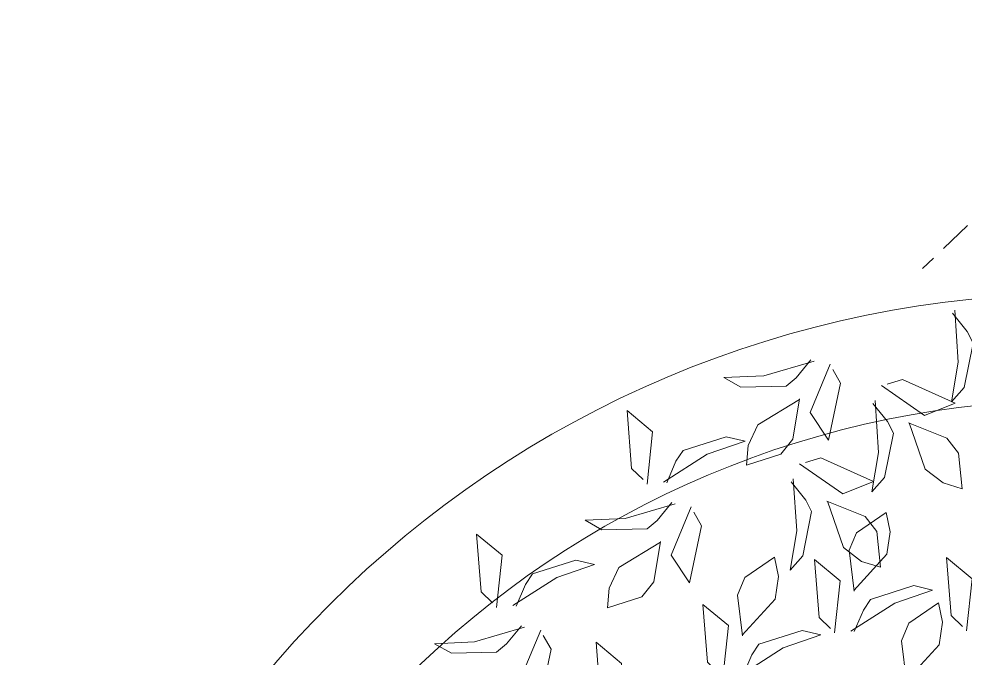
# Model space of a CAD drawing. Header units: millimetres. Extents: x 29001 to 40804, y -8833 to -5892.
# Drawn here: x 30704.62 to 30722.45, y -6915.53 to -6903.48 of the extents above; entities that cross this region are included whole.
import ezdxf

# ---------------------------------------------------------------- set-up
doc = ezdxf.new("R2010")
doc.units = ezdxf.units.MM
doc.layers.get('0').update_dxf_attribs({"lineweight": 0})
doc.layers.add('250', color=250, linetype='Continuous', lineweight=0)

# ---------------------------------------------------------------- blocks, each defined once
blk = doc.blocks.new('U1')
at = {"lineweight": 0, "true_color": 0x6c822b}
h = blk.add_hatch(dxfattribs=at)
h.set_pattern_fill('ANSI31', color=67, scale=0.1195, style=0)
edge = h.paths.add_edge_path()
edge.add_line((-2359701.9845, 78417.9483), (-2359701.9685, 78418.0585))
edge.add_line((-2359701.9685, 78418.0585), (-2359701.9366, 78418.0993))
edge.add_line((-2359701.9366, 78418.0993), (-2359701.8442, 78418.1313))
edge.add_line((-2359701.8442, 78418.1313), (-2359701.8478, 78418.0781))
edge.add_line((-2359701.8478, 78418.0781), (-2359701.8726, 78418.0213))
edge.add_line((-2359701.8726, 78418.0213), (-2359701.9845, 78417.9503))
edge.add_line((-2359702.2653, 78418.1678), (-2359702.2494, 78418.278))
edge.add_line((-2359702.2494, 78418.278), (-2359702.2174, 78418.3188))
edge.add_line((-2359702.2174, 78418.3188), (-2359702.1251, 78418.3508))
edge.add_line((-2359702.1251, 78418.3508), (-2359702.1287, 78418.2975))
edge.add_line((-2359702.1287, 78418.2975), (-2359702.1535, 78418.2407))
edge.add_line((-2359702.1535, 78418.2407), (-2359702.2654, 78418.1697))
edge.add_line((-2359702.6518, 78418.5498), (-2359702.756, 78418.5891))
edge.add_line((-2359702.756, 78418.5891), (-2359702.789, 78418.6291))
edge.add_line((-2359702.789, 78418.6291), (-2359702.8003, 78418.7261))
edge.add_line((-2359702.8003, 78418.7261), (-2359702.7491, 78418.7112))
edge.add_line((-2359702.7491, 78418.7112), (-2359702.699, 78418.6747))
edge.add_line((-2359702.699, 78418.6747), (-2359702.6537, 78418.5502))
edge.add_line((-2359702.905, 78418.0329), (-2359702.8892, 78417.9226))
edge.add_line((-2359702.8892, 78417.9226), (-2359702.9084, 78417.8744))
edge.add_line((-2359702.9084, 78417.8744), (-2359702.9879, 78417.8178))
edge.add_line((-2359702.9879, 78417.8178), (-2359702.9995, 78417.8698))
edge.add_line((-2359702.9995, 78417.8698), (-2359702.9917, 78417.9313))
edge.add_line((-2359702.9917, 78417.9313), (-2359702.9044, 78418.031))
edge.add_line((-2359702.5347, 78417.6308), (-2359702.5189, 78417.5205))
edge.add_line((-2359702.5189, 78417.5205), (-2359702.538, 78417.4723))
edge.add_line((-2359702.538, 78417.4723), (-2359702.6176, 78417.4156))
edge.add_line((-2359702.6176, 78417.4156), (-2359702.6292, 78417.4677))
edge.add_line((-2359702.6292, 78417.4677), (-2359702.6214, 78417.5292))
edge.add_line((-2359702.6214, 78417.5292), (-2359702.5341, 78417.6289))
edge.add_line((-2359701.7643, 78418.6315), (-2359701.7483, 78418.7417))
edge.add_line((-2359701.7483, 78418.7417), (-2359701.7164, 78418.7826))
edge.add_line((-2359701.7164, 78418.7826), (-2359701.624, 78418.8145))
edge.add_line((-2359701.624, 78418.8145), (-2359701.6276, 78418.7613))
edge.add_line((-2359701.6276, 78418.7613), (-2359701.6524, 78418.7045))
edge.add_line((-2359701.6524, 78418.7045), (-2359701.7643, 78418.6335))
at = {"color": 67, "lineweight": 0, "true_color": 0x6c822b}
for points in [[(-2359701.097, 78419.324), (-2359701.0654, 78419.2949), (-2359701.05, 78419.1383), (-2359701.1203, 78419.1944), (-2359701.1082, 78419.336)], [(-2359700.9067, 78419.1231), (-2359700.9287, 78419.1599), (-2359700.8993, 78419.3145), (-2359700.8477, 78419.2409), (-2359700.8993, 78419.1084)], [(-2359701.8933, 78419.2277), (-2359701.8775, 78419.1175), (-2359701.8966, 78419.0693), (-2359701.9762, 78419.0126), (-2359701.9878, 78419.0647), (-2359701.9799, 78419.1262), (-2359701.8927, 78419.2259)], [(-2359701.4489, 78419.2228), (-2359701.4724, 78419.1641), (-2359701.4914, 78419.1345), (-2359701.6075, 78419.0948), (-2359701.6588, 78419.1056), (-2359701.5569, 78419.143), (-2359701.4394, 78419.2219)], [(-2359701.3843, 78419.2155), (-2359701.3527, 78419.1864), (-2359701.3374, 78419.0298), (-2359701.4076, 78419.0858), (-2359701.3955, 78419.2275)], [(-2359701.4463, 78419.1128), (-2359701.4305, 78419.0026), (-2359701.4496, 78418.9544), (-2359701.5292, 78418.8977), (-2359701.5408, 78418.9498), (-2359701.533, 78419.0113), (-2359701.4457, 78419.111)], [(-2359702.042, 78419.075), (-2359702.0105, 78419.046), (-2359701.9951, 78418.8894), (-2359702.0653, 78418.9454), (-2359702.0533, 78419.0871)], [(-2359701.7491, 78419.0952), (-2359701.7725, 78419.0365), (-2359701.7916, 78419.0068), (-2359701.9076, 78418.9672), (-2359701.9589, 78418.978), (-2359701.857, 78419.0154), (-2359701.7396, 78419.0943)], [(-2359701.6844, 78419.0878), (-2359701.6529, 78419.0587), (-2359701.6375, 78418.9021), (-2359701.7077, 78418.9582), (-2359701.6957, 78419.0998)], [(-2359701.2193, 78418.8613), (-2359701.2033, 78418.9715), (-2359701.1714, 78419.0124), (-2359701.0791, 78419.0443), (-2359701.0826, 78418.9911), (-2359701.1075, 78418.9343), (-2359701.2193, 78418.8633)], [(-2359700.8319, 78419.0446), (-2359700.8554, 78418.9859), (-2359700.8744, 78418.9562), (-2359700.9904, 78418.9166), (-2359701.0417, 78418.9274), (-2359700.9398, 78418.9648), (-2359700.8224, 78419.0437)], [(-2359701.7464, 78418.9852), (-2359701.7306, 78418.8749), (-2359701.7497, 78418.8268), (-2359701.8293, 78418.7701), (-2359701.8409, 78418.8222), (-2359701.8331, 78418.8836), (-2359701.7458, 78418.9833)], [(-2359701.3076, 78418.7804), (-2359701.3297, 78418.8172), (-2359701.3003, 78418.9717), (-2359701.2487, 78418.8981), (-2359701.3003, 78418.7656)], [(-2359701.57, 78418.6922), (-2359701.6101, 78418.741), (-2359701.6269, 78418.772), (-2359701.6058, 78418.8928), (-2359701.5716, 78418.9325), (-2359701.5879, 78418.8252), (-2359701.5754, 78418.6843)], [(-2359701.6677, 78418.7429), (-2359701.7719, 78418.7822), (-2359701.8049, 78418.8222), (-2359701.8162, 78418.9192), (-2359701.765, 78418.9043), (-2359701.7149, 78418.8678), (-2359701.6696, 78418.7432)], [(-2359701.6077, 78418.6391), (-2359701.6484, 78418.6255), (-2359701.793, 78418.6875), (-2359701.71, 78418.722), (-2359701.5917, 78418.6431)], [(-2359701.8848, 78418.5258), (-2359701.989, 78418.5651), (-2359702.022, 78418.6051), (-2359702.0333, 78418.7022), (-2359701.9821, 78418.6872), (-2359701.932, 78418.6507), (-2359701.8867, 78418.5262)], [(-2359701.7871, 78418.4752), (-2359701.8273, 78418.524), (-2359701.8441, 78418.555), (-2359701.8229, 78418.6758), (-2359701.7887, 78418.7155), (-2359701.8051, 78418.6082), (-2359701.7925, 78418.4673)], [(-2359701.8248, 78418.4221), (-2359701.8655, 78418.4085), (-2359702.0101, 78418.4705), (-2359701.9271, 78418.505), (-2359701.8088, 78418.4261)]]:
    blk.add_lwpolyline(points, dxfattribs=at)
at = {"layer": '250', "lineweight": 0}
for points in [[(-2359700.8467, 78419.0978), (-2359700.8077, 78419.1475), (-2359700.781, 78419.1706), (-2359700.6585, 78419.1759), (-2359700.6124, 78419.1511), (-2359700.7207, 78419.144), (-2359700.8556, 78419.1014)], [(-2359700.7673, 78419.0372), (-2359700.7357, 78419.0081), (-2359700.7203, 78418.8515), (-2359700.7906, 78418.9076), (-2359700.7785, 78419.0492)], [(-2359701.2477, 78418.755), (-2359701.2087, 78418.8047), (-2359701.182, 78418.8278), (-2359701.0595, 78418.8331), (-2359701.0134, 78418.8083), (-2359701.1217, 78418.8012), (-2359701.2566, 78418.7586)], [(-2359701.2329, 78418.7018), (-2359701.2563, 78418.6431), (-2359701.2754, 78418.6134), (-2359701.3914, 78418.5738), (-2359701.4427, 78418.5846), (-2359701.3408, 78418.622), (-2359701.2234, 78418.7009)], [(-2359701.1683, 78418.6944), (-2359701.1367, 78418.6653), (-2359701.1213, 78418.5087), (-2359701.1916, 78418.5648), (-2359701.1795, 78418.7065)], [(-2359701.5878, 78418.4669), (-2359701.5719, 78418.5771), (-2359701.5399, 78418.6179), (-2359701.4476, 78418.6499), (-2359701.4512, 78418.5966), (-2359701.476, 78418.5398), (-2359701.5879, 78418.4689)], [(-2359701.6762, 78418.3859), (-2359701.6983, 78418.4227), (-2359701.6688, 78418.5773), (-2359701.6173, 78418.5037), (-2359701.6688, 78418.3712)], [(-2359701.9979, 78418.2262), (-2359702.038, 78418.2751), (-2359702.0548, 78418.3061), (-2359702.0336, 78418.4268), (-2359701.9994, 78418.4666), (-2359702.0158, 78418.3593), (-2359702.0033, 78418.2183)], [(-2359701.6163, 78418.3606), (-2359701.5772, 78418.4103), (-2359701.5506, 78418.4334), (-2359701.4281, 78418.4387), (-2359701.3819, 78418.4138), (-2359701.4902, 78418.4067), (-2359701.6252, 78418.3641)]]:
    blk.add_lwpolyline(points, dxfattribs=at)
blk = doc.blocks.new('MOBİLYALAR')
for radius in [20, 18]:
    blk.add_circle((1579.827, -606.858), radius)
at = {"lineweight": 0, "extrusion": (7.374e-13, -3.02e-14, -1), "xscale": -6.952506840120336, "yscale": 6.952506840120368, "zscale": 6.952506840120421, "rotation": 181.1752594696393}
blk.add_blockref('U1', (16389633.111, 880996.834, 0), dxfattribs=at)

msp = doc.modelspace()

# ---------------------------------------------------------------- block references
at = {"color": 6}
msp.add_blockref('MOBİLYALAR', (29144.792, -6321.799), dxfattribs=at)

doc.saveas('drawing.dxf')
